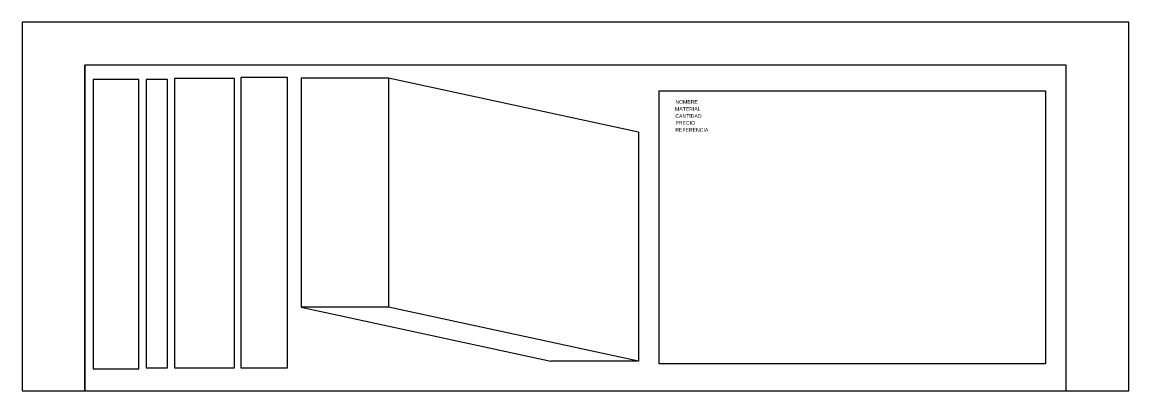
# Model space of a CAD drawing. Header units: centimetres. Extents: x 127 to 279, y 183 to 233.
import ezdxf

# ---------------------------------------------------------------- set-up
doc = ezdxf.new("R2010")
doc.units = ezdxf.units.CM
doc.styles.get("Standard").update_dxf_attribs({"font": 'arial.ttf'})

msp = doc.modelspace()

# ---------------------------------------------------------------- linework, layer by layer
for p, q in [((278.67, 233.13), (127.23, 233.13)), ((127.23, 233.13), (127.23, 182.65)), ((278.67, 182.65), (278.67, 233.13)), ((270.09, 227.22), (135.81, 227.22)), ((135.81, 227.22), (135.81, 182.65)), ((135.81, 182.65), (135.81, 227.22)), ((135.81, 227.22), (135.81, 227.22)), ((135.81, 227.22), (135.81, 182.65)), ((270.09, 182.65), (270.09, 227.22)), ((143.22, 225.27), (136.96, 225.27)), ((136.96, 225.27), (136.96, 185.65)), ((143.22, 185.65), (143.22, 225.27)), ((147.12, 225.27), (144.2, 225.27)), ((144.2, 225.27), (144.2, 185.79)), ((147.12, 185.79), (147.12, 225.27)), ((156.3, 225.41), (148.09, 225.41)), ((148.09, 225.41), (148.09, 185.79)), ((156.3, 185.79), (156.3, 225.41)), ((163.54, 225.55), (157.14, 225.55)), ((157.14, 225.55), (157.14, 185.79)), ((163.54, 185.79), (163.54, 225.55)), ((177.37, 225.46), (165.39, 225.46)), ((165.39, 225.46), (165.39, 194.12)), ((211.56, 218.06), (177.37, 225.46)), ((177.37, 225.46), (177.37, 194.12)), ((214.38, 186.37), (214.38, 223.7)), ((214.38, 223.7), (267.25, 223.7)), ((267.25, 223.7), (267.25, 186.37)), ((211.56, 218.06), (211.56, 186.72)), ((177.37, 194.12), (165.39, 194.12)), ((165.39, 194.12), (199.58, 186.72)), ((211.56, 186.72), (177.37, 194.12)), ((211.56, 186.72), (199.58, 186.72)), ((267.25, 186.37), (214.38, 186.37)), ((136.96, 185.65), (143.22, 185.65)), ((144.2, 185.79), (147.12, 185.79)), ((148.09, 185.79), (156.3, 185.79)), ((157.14, 185.79), (163.54, 185.79)), ((127.23, 182.65), (278.67, 182.65)), ((135.81, 182.65), (270.09, 182.65)), ((135.81, 182.65), (135.81, 182.65))]:
    msp.add_line(p, q)

# ---------------------------------------------------------------- texts
for tag, p, s, flags in [('MATERIAL', (216.57, 220.99), 'MaderaCAD', 1), ('CANTIDAD', (216.62, 220.03), '1', 3), ('PRECIO', (216.62, 219.09), '500000', 9), ('REFERENCIA', (216.61, 218.13), 'BibliotecaCADR', 5)]:
    msp.add_attdef(tag, p, s, height=0.5, dxfattribs=dict(flags=flags))
msp.add_attdef('NOMBRE', (216.62, 221.95), 'BibliotecaCAD', height=0.5)

doc.saveas('drawing.dxf')
